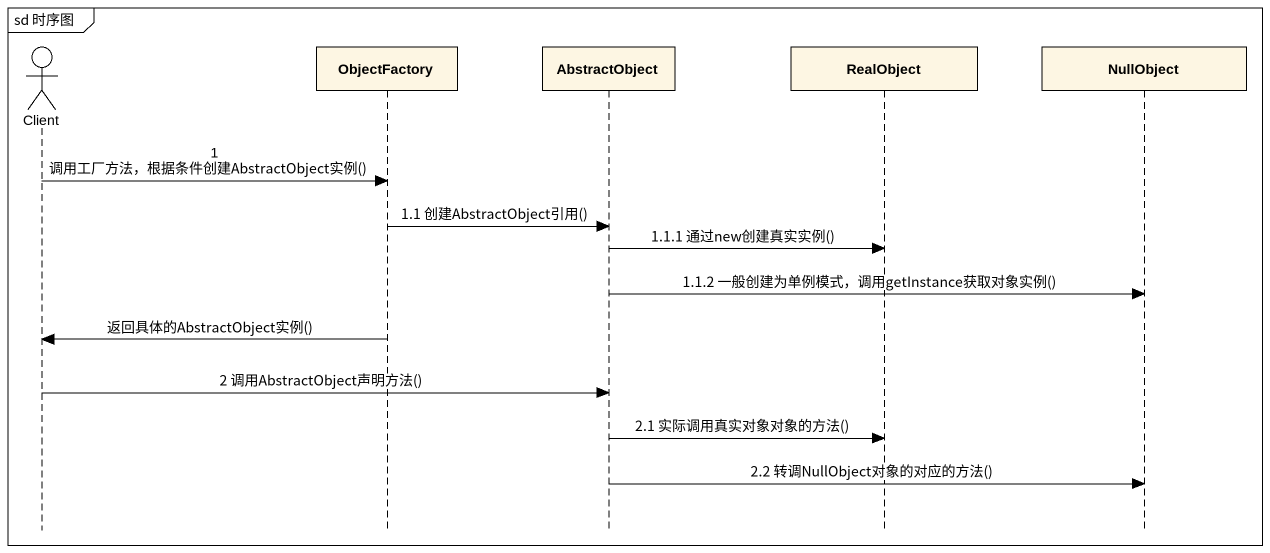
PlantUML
@startuml
mainframe sd 时序图
hide footbox
actor Client
participant ObjectFactory
participant AbstractObject
participant RealObject
participant NullObject

Client -> ObjectFactory : 1 调用工厂方法，根据条件创建AbstractObject实例()
ObjectFactory -> AbstractObject : 1.1 创建AbstractObject引用()
AbstractObject -> RealObject : 1.1.1 通过new创建真实实例()
AbstractObject -> NullObject : 1.1.2 一般创建为单例模式，调用getInstance获取对象实例()
ObjectFactory -> Client : 返回具体的AbstractObject实例()
Client -> AbstractObject : 2 调用AbstractObject声明方法()
AbstractObject -> RealObject : 2.1 实际调用真实对象对象的方法()
AbstractObject -> NullObject : 2.2 转调NullObject对象的对应的方法()
@enduml
